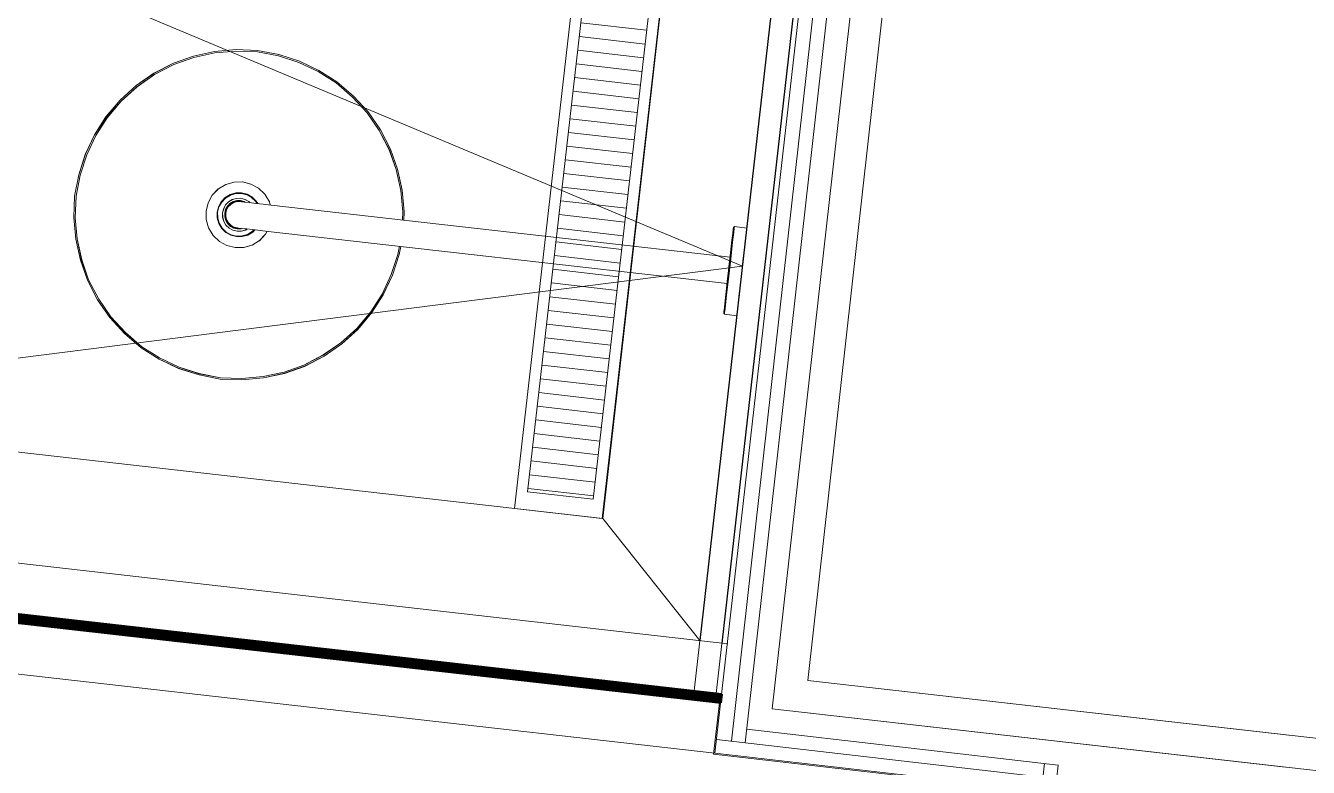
# Model space of a CAD drawing. Header units: millimetres. Extents: x 26282 to 30760, y 1404 to 4574.
# Drawn here: x 29373.5 to 29489.9, y 3759.1 to 3826.4 of the extents above; entities that cross this region are included whole.
import ezdxf

# ---------------------------------------------------------------- set-up
doc = ezdxf.new("R2010")
doc.units = ezdxf.units.MM
doc.header["$LTSCALE"] = 0.25
doc.linetypes.add('HIDDEN2', pattern=[4.7625, 3.175, -1.5875])
for name, color, linetype, lineweight in [('(YP-ZC) A-LW20', 135, 'Continuous', 20), ('AB-DUV', 4, 'Continuous', 50), ('AB-inceler', 8, 'Continuous', 20), ('DOOR-INT (3RDF)', 157, 'Continuous', 15), ('FLOOR_MARBLE (3RDF)', 67, 'Continuous', 13), ('FLOOR_METAL (3RDF)', 252, 'Continuous', 13), ('ID-ALCIPAN', 124, 'Continuous', 20), ('ID-HATCH', 252, 'Continuous', 18), ('METAL (3RDF)', 171, 'Continuous', 15), ('SANITARY (3RDF)', 153, 'Continuous', 20), ('SANITARY-ACCESSORIES(3RDF)', 2, 'Continuous', 9), ('WALLPAPER (3RDF)', 63, 'Continuous', 13)]:
    doc.layers.add(name, color=color, linetype=linetype, lineweight=lineweight)
doc.layers.add('WALL COVERING_MARBLE (3RDF)', color=246, linetype='Continuous')
doc.linetypes.add('BATTING', pattern='A,0.0001,-0.1,[134,ltypeshp.shx,S=0.1,R=0,X=-0.1,Y=0],-0.2,[134,ltypeshp.shx,S=0.1,R=180,X=0.1,Y=0],-0.1', length=0.4001)

# ---------------------------------------------------------------- blocks, each defined once
blk = doc.blocks.new('ZERGTEZTY')
at = {"layer": 'SANITARY-ACCESSORIES(3RDF)'}
for p, q in [((12647.41, 1641.18), (12642.41, 1641.18)), ((12642.66, 1640.93), (12642.81, 1640.93)), ((12647.02, 1640.93), (12642.81, 1640.93)), ((12642.97, 1640.85), (12643.35, 1640.26)), ((12646.85, 1640.85), (12646.47, 1640.26)), ((12647.16, 1640.93), (12647.02, 1640.93)), ((12682.41, 1641.18), (12687.41, 1641.18)), ((12682.41, 1641.18), (12687.41, 1641.18)), ((12682.66, 1640.93), (12682.81, 1640.93)), ((12682.66, 1640.93), (12682.81, 1640.93)), ((12682.81, 1640.93), (12687.02, 1640.93)), ((12682.81, 1640.93), (12687.02, 1640.93)), ((12682.97, 1640.85), (12683.35, 1640.26)), ((12686.85, 1640.85), (12686.47, 1640.26)), ((12687.16, 1640.93), (12687.02, 1640.93)), ((12687.16, 1640.93), (12687.02, 1640.93)), ((12643.52, 1640.18), (12644.41, 1640.18)), ((12646.16, 1640.18), (12643.66, 1640.18)), ((12643.91, 1640.18), (12643.91, 1638.83)), ((12646.31, 1640.18), (12644.41, 1640.18)), ((12645.91, 1640.18), (12645.91, 1638.83)), ((12683.52, 1640.18), (12685.41, 1640.18)), ((12683.66, 1640.18), (12686.16, 1640.18)), ((12683.91, 1640.18), (12683.91, 1638.83)), ((12686.31, 1640.18), (12685.41, 1640.18)), ((12685.91, 1640.18), (12685.91, 1638.83)), ((12650.56, 1634.18), (12650.56, 1632.18)), ((12650.56, 1634.18), (12679.26, 1634.18)), ((12679.26, 1634.18), (12679.26, 1632.18)), ((12679.26, 1634.18), (12679.26, 1632.18)), ((12650.56, 1632.18), (12679.26, 1632.18))]:
    blk.add_line(p, q, dxfattribs=at)
for centre, radius, start, end in [((12642.66, 1641.18), 0.25, 179.9982, 269.9982), ((12642.81, 1640.73), 0.2, 35.5359, 89.9982), ((12647.02, 1640.73), 0.2, 89.9982, 144.4605), ((12647.16, 1641.18), 0.25, 269.9982, 359.9982), ((12682.66, 1641.18), 0.25, 179.9982, 269.9982), ((12682.66, 1641.18), 0.25, 179.9982, 269.9982), ((12682.81, 1640.73), 0.2, 35.5359, 89.9982), ((12682.81, 1640.73), 0.2, 35.5359, 89.9982), ((12687.02, 1640.73), 0.2, 89.9982, 144.4605), ((12687.02, 1640.73), 0.2, 89.9982, 144.4605), ((12687.16, 1641.18), 0.25, 269.9982, 359.9982), ((12687.16, 1641.18), 0.25, 269.9982, 359.9982), ((12643.52, 1640.38), 0.2, 215.5359, 269.9982), ((12646.31, 1640.38), 0.2, 269.9982, 324.4605), ((12683.52, 1640.38), 0.2, 215.5359, 269.9982), ((12686.31, 1640.38), 0.2, 269.9982, 324.4605), ((12650.56, 1638.83), 6.65, 179.9982, 269.9982), ((12650.56, 1638.83), 4.65, 179.9982, 269.9982), ((12679.26, 1638.83), 4.65, 269.9982, 359.9982), ((12679.26, 1638.83), 6.65, 269.9982, 359.9982)]:
    blk.add_arc(centre, radius, start, end, dxfattribs=at)
blk = doc.blocks.new('A$C3AC107B1')
for p, q in [((0.05, 69.5), (3.55, 69.5)), ((3.35, 69.68), (0.25, 69.68)), ((1.35, 69), (1.35, 69.5)), ((2.25, 69), (2.25, 69.5))]:
    blk.add_line(p, q)
at = {"linetype": 'Continuous'}
for p, q in [((0.9, 68.8), (0.9, 66.3)), ((2.5, 69), (1.1, 69)), ((2.7, 68.8), (2.7, 68.6)), ((1.3, 66.1), (1.3, 68.6)), ((2.7, 68.6), (1.3, 68.6)), ((2.3, 66.1), (2.3, 68.58)), ((2.7, 68.58), (2.3, 68.58)), ((2.7, 68.58), (2.7, 66.3)), ((1.3, 66.1), (1.1, 66.1)), ((2.5, 66.1), (2.3, 66.1))]:
    blk.add_line(p, q, dxfattribs=at)
at = {"color": 141}
for p, q in [((1.5, 68.3), (1.4, 68.2)), ((1.4, 68.2), (1.4, 0.1)), ((1.5, 68.3), (2.1, 68.3)), ((1.5, 68.3), (1.5, 0)), ((1.6, 68.3), (1.6, 0)), ((1.7, 68.3), (1.7, 0)), ((1.8, 68.3), (1.8, 0)), ((1.9, 68.3), (1.9, 0)), ((2, 68.3), (2, 0)), ((2.1, 68.3), (2.2, 68.2)), ((2.1, 68.3), (2.1, 0)), ((2.2, 68.2), (2.2, 0.1)), ((1.5, 0), (1.4, 0.1)), ((2.1, 0), (2.2, 0.1))]:
    blk.add_line(p, q, dxfattribs=at)
at = {"color": 251, "linetype": 'HIDDEN2'}
blk.add_lwpolyline([(1.75, 68.3), (47.67, 17.75)], dxfattribs=at)
at = {"color": 141}
blk.add_lwpolyline([(1.5, 0), (2.1, 0)], dxfattribs=at)
for centre, start, end in [((0.25, 69.48), 90, 173.8235), ((3.35, 69.48), 6.1765, 90)]:
    blk.add_arc(centre, 0.2, start, end)
at = {"linetype": 'Continuous'}
for centre, start, end in [((1.1, 68.8), 90, 180), ((2.5, 68.8), 0, 90), ((1.1, 66.3), 180, 270), ((2.5, 66.3), 270, 0)]:
    blk.add_arc(centre, 0.2, start, end, dxfattribs=at)
at = {"color": 251, "linetype": 'HIDDEN2'}
blk.add_arc((-18.41, 120.46), 122.13, 279.4986, 302.755, dxfattribs=at)
at = {"layer": 'SANITARY-ACCESSORIES(3RDF)', "rotation": 270}
blk.add_blockref('ZERGTEZTY', (-1639.78, 12699.59), dxfattribs=at)
at = {"layer": 'SANITARY-ACCESSORIES(3RDF)', "xscale": -1, "rotation": 90}
blk.add_blockref('ZERGTEZTY', (1643.38, 12699.59), dxfattribs=at)
blk = doc.blocks.new('A$C30AD363D')
at = {"color": 141}
for p, q in [((145.04, 0.3), (0, 0.3)), ((145.04, 0.2), (0, 0.2)), ((145.04, 0.1), (0, 0.1)), ((145.04, 0), (0, 0)), ((145.04, 0.31, 0), (145.04, -0.49, 0)), ((145.04, -0.1), (0, -0.1)), ((145.04, -0.2), (0, -0.2)), ((145.04, -0.3), (0, -0.3)), ((145.04, -0.4), (0, -0.4)), ((145.04, -0.5), (0, -0.5))]:
    blk.add_line(p, q, dxfattribs=at)
blk = doc.blocks.new('A$C124A0BE1')
for p, q in [((42.08, 29.97), (43.93, 30.6)), ((42.12, 29.85), (43.97, 30.48)), ((43.93, 30.6), (45.86, 30.99)), ((43.97, 30.48), (45.86, 30.87)), ((45.86, 30.99), (47.81, 31.14)), ((45.86, 30.87), (47.81, 31.02)), ((49.76, 30.99), (47.81, 31.14)), ((49.76, 30.87), (47.81, 31.02)), ((51.68, 30.6), (49.76, 30.99)), ((51.64, 30.48), (49.76, 30.87)), ((53.49, 29.85), (51.64, 30.48)), ((53.53, 29.97), (51.68, 30.6)), ((38.69, 28.02), (40.34, 29.13)), ((40.34, 29.13), (42.08, 29.97)), ((40.41, 29.03), (42.12, 29.85)), ((55.21, 29.03), (53.49, 29.85)), ((55.27, 29.13), (53.53, 29.97)), ((56.92, 28.02), (55.27, 29.13)), ((56.92, 28.02), (55.27, 29.13)), ((37.22, 26.73), (38.69, 28.02)), ((38.77, 27.92), (40.41, 29.03)), ((56.84, 27.92), (55.21, 29.03)), ((58.39, 26.73), (56.92, 28.02)), ((58.39, 26.73), (56.92, 28.02)), ((37.31, 26.64), (38.77, 27.92)), ((58.31, 26.64), (56.84, 27.92)), ((35.93, 25.25), (37.22, 26.73)), ((36.03, 25.18), (37.31, 26.64)), ((59.58, 25.18), (58.31, 26.64)), ((59.68, 25.25), (58.39, 26.73)), ((34.82, 23.6), (35.93, 25.25)), ((34.92, 23.54), (36.03, 25.18)), ((60.69, 23.54), (59.58, 25.18)), ((60.79, 23.6), (59.68, 25.25)), ((33.98, 21.87), (34.82, 23.6)), ((34.09, 21.83), (34.92, 23.54)), ((61.52, 21.83), (60.69, 23.54)), ((61.52, 21.83), (60.69, 23.54)), ((61.63, 21.87), (60.79, 23.6)), ((33.34, 20.02), (33.98, 21.87)), ((33.47, 19.98), (34.09, 21.83)), ((62.14, 19.98), (61.52, 21.83)), ((62.27, 20.02), (61.63, 21.87)), ((3.03, 20.14), (1.91, 20.14)), ((1.91, 20), (1.91, 20.14)), ((1.91, 20.14), (3.03, 20.14)), ((1.91, 19.61), (1.91, 20)), ((3.11, 20.05), (3.03, 20.14)), ((3.03, 20), (3.03, 20.14)), ((3.03, 19.61), (3.03, 20)), ((3.11, 19.9), (3.11, 20.05)), ((3.11, 19.52), (3.11, 19.9)), ((32.96, 18.09), (33.34, 20.02)), ((33.08, 18.09), (33.47, 19.98)), ((62.53, 18.09), (62.14, 19.98)), ((62.66, 18.09), (62.27, 20.02)), ((62.66, 18.09), (62.27, 20.02)), ((62.66, 18.09), (62.27, 20.02)), ((1.91, 18.97), (1.91, 19.61)), ((1.91, 18.13), (1.91, 18.97)), ((3.03, 18.97), (3.03, 19.61)), ((3.03, 18.13), (3.03, 18.97)), ((3.11, 18.89), (3.11, 19.52)), ((3.11, 18.08), (3.11, 18.89)), ((45.68, 18.27), (46.32, 18.75)), ((46.32, 18.75), (47.04, 19.03)), ((47.04, 19.03), (47.81, 19.14)), ((48.57, 19.03), (47.81, 19.14)), ((49.29, 18.75), (48.57, 19.03)), ((49.93, 18.27), (49.29, 18.75)), ((1.91, 17.17), (1.91, 18.13)), ((3.03, 17.17), (3.03, 18.13)), ((3.11, 17.15), (3.11, 18.08)), ((3.11, 17.34), (3.11, 18.08)), ((32.9, 17.34), (32.96, 18.09)), ((33.02, 17.34), (33.08, 18.09)), ((45.09, 17.34), (45.2, 17.63)), ((45.2, 17.63), (45.68, 18.27)), ((46.23, 17.34), (46.39, 17.56)), ((46.3, 17.34), (46.43, 17.52)), ((46.39, 17.56), (46.81, 17.88)), ((46.43, 17.52), (46.84, 17.83)), ((46.81, 17.88), (47.29, 18.07)), ((46.84, 17.83), (47.3, 18.02)), ((47.06, 17.45), (47.42, 17.58)), ((47.29, 18.07), (47.81, 18.14)), ((47.3, 18.02), (47.81, 18.09)), ((47.42, 17.58), (47.81, 17.64)), ((48.32, 18.07), (47.81, 18.14)), ((48.31, 18.02), (47.81, 18.09)), ((48.2, 17.58), (47.81, 17.64)), ((48.56, 17.45), (48.2, 17.58)), ((48.77, 17.83), (48.31, 18.02)), ((48.8, 17.88), (48.32, 18.07)), ((49.18, 17.52), (48.77, 17.83)), ((49.22, 17.56), (48.8, 17.88)), ((49.49, 17.11), (49.18, 17.52)), ((49.54, 17.13), (49.22, 17.56)), ((50.41, 17.63), (49.93, 18.27)), ((50.7, 16.91), (50.41, 17.63)), ((62.68, 16.14), (62.53, 18.09)), ((62.81, 16.14), (62.66, 18.09)), ((62.81, 16.14), (62.66, 18.09)), ((1.91, 16.14), (1.91, 17.17)), ((3.03, 16.14), (3.03, 17.17)), ((3.11, 17.3), (3.11, 17.34)), ((45.01, 17.34), (3.11, 17.34)), ((3.11, 17.34), (45.01, 17.34)), ((3.11, 17.18), (3.11, 17.3)), ((3.11, 16.99), (3.11, 17.18)), ((3.11, 16.14), (3.11, 17.15)), ((3.11, 16.74), (3.11, 16.99)), ((3.11, 16.45), (3.11, 16.74)), ((3.11, 16.14), (3.11, 16.45)), ((45.73, 17.34), (45.01, 17.34)), ((45.01, 17.34), (45.73, 17.34)), ((46.41, 17.34), (45.73, 17.34)), ((45.73, 17.34), (46.41, 17.34)), ((46.99, 17.34), (46.41, 17.34)), ((46.41, 17.34), (46.99, 17.34)), ((46.92, 17.34), (47.06, 17.45)), ((47.44, 17.34), (46.99, 17.34)), ((46.99, 17.34), (47.44, 17.34)), ((47.34, 17.34), (47.47, 17.39)), ((47.43, 17.34), (47.48, 17.36)), ((47.44, 17.34), (47.71, 17.34)), ((47.71, 17.34), (47.44, 17.34)), ((47.47, 17.39), (47.81, 17.44)), ((47.48, 17.36), (47.81, 17.41)), ((47.71, 17.34), (47.81, 17.34)), ((47.81, 17.34), (47.71, 17.34)), ((48.14, 17.39), (47.81, 17.44)), ((48.13, 17.36), (47.81, 17.41)), ((47.81, 17.34), (48.12, 17.3)), ((48.41, 17.18), (48.12, 17.3)), ((48.44, 17.24), (48.13, 17.36)), ((48.45, 17.27), (48.14, 17.39)), ((48.66, 16.99), (48.41, 17.18)), ((48.7, 17.04), (48.44, 17.24)), ((48.73, 17.06), (48.45, 17.27)), ((48.87, 17.21), (48.56, 17.45)), ((48.85, 16.74), (48.66, 16.99)), ((48.9, 16.77), (48.7, 17.04)), ((48.93, 16.79), (48.73, 17.06)), ((48.97, 16.45), (48.85, 16.74)), ((49.11, 16.89), (48.87, 17.21)), ((49.03, 16.47), (48.9, 16.77)), ((49.06, 16.47), (48.93, 16.79)), ((48.97, 16.45), (49.01, 16.14)), ((49.07, 16.14), (49.03, 16.47)), ((49.11, 16.14), (49.06, 16.47)), ((49.25, 16.53), (49.11, 16.89)), ((49.31, 16.14), (49.25, 16.53)), ((49.69, 16.65), (49.49, 17.11)), ((49.73, 16.65), (49.54, 17.13)), ((49.76, 16.14), (49.69, 16.65)), ((49.81, 16.14), (49.73, 16.65)), ((50.81, 16.14), (50.7, 16.91)), ((1.91, 15.12), (1.91, 16.14)), ((3.03, 15.12), (3.03, 16.14)), ((3.11, 15.83), (3.11, 16.14)), ((3.11, 15.13), (3.11, 16.14)), ((3.11, 15.54), (3.11, 15.83)), ((3.11, 15.29), (3.11, 15.54)), ((3.11, 15.1), (3.11, 15.29)), ((3.11, 14.21), (3.11, 15.13)), ((48.41, 15.1), (48.66, 15.29)), ((48.44, 15.04), (48.7, 15.25)), ((48.45, 15.01), (48.73, 15.22)), ((48.66, 15.29), (48.85, 15.54)), ((48.7, 15.25), (48.9, 15.51)), ((48.73, 15.22), (48.93, 15.5)), ((48.85, 15.54), (48.97, 15.83)), ((48.87, 15.08), (49.11, 15.39)), ((48.9, 15.51), (49.03, 15.81)), ((48.93, 15.5), (49.06, 15.81)), ((48.97, 15.83), (49.01, 16.14)), ((49.03, 15.81), (49.07, 16.14)), ((49.06, 15.81), (49.11, 16.14)), ((49.11, 15.39), (49.25, 15.75)), ((49.18, 14.77), (49.49, 15.17)), ((49.22, 14.73), (49.54, 15.15)), ((49.25, 15.75), (49.31, 16.14)), ((49.49, 15.17), (49.69, 15.64)), ((49.54, 15.15), (49.73, 15.63)), ((49.69, 15.64), (49.76, 16.14)), ((49.73, 15.63), (49.81, 16.14)), ((50.41, 14.65), (50.7, 15.37)), ((50.7, 15.37), (50.81, 16.14)), ((62.53, 14.19), (62.68, 16.14)), ((62.66, 14.19), (62.81, 16.14)), ((62.66, 14.19), (62.81, 16.14)), ((62.66, 14.19), (62.81, 16.14)), ((62.66, 14.19), (62.81, 16.14)), ((1.91, 14.16), (1.91, 15.12)), ((1.91, 13.31), (1.91, 14.16)), ((3.03, 14.16), (3.03, 15.12)), ((3.03, 13.31), (3.03, 14.16)), ((3.11, 14.98), (3.11, 15.1)), ((3.11, 14.94), (3.11, 14.98)), ((45.01, 14.94), (3.11, 14.94)), ((3.11, 14.94), (45.01, 14.94)), ((3.11, 14.21), (3.11, 14.94)), ((3.11, 13.39), (3.11, 14.21)), ((32.96, 14.19), (32.9, 14.94)), ((33.34, 12.27), (32.96, 14.19)), ((33.08, 14.19), (33.02, 14.94)), ((33.47, 12.3), (33.08, 14.19)), ((45.73, 14.94), (45.01, 14.94)), ((45.01, 14.94), (45.73, 14.94)), ((45.2, 14.65), (45.09, 14.94)), ((45.68, 14.02), (45.2, 14.65)), ((46.32, 13.54), (45.68, 14.02)), ((46.41, 14.94), (45.73, 14.94)), ((45.73, 14.94), (46.41, 14.94)), ((46.39, 14.73), (46.23, 14.94)), ((46.43, 14.77), (46.3, 14.94)), ((46.81, 14.41), (46.39, 14.73)), ((46.41, 14.94), (46.99, 14.94)), ((46.99, 14.94), (46.41, 14.94)), ((46.84, 14.45), (46.43, 14.77)), ((47.29, 14.21), (46.81, 14.41)), ((47.3, 14.26), (46.84, 14.45)), ((47.06, 14.84), (46.92, 14.94)), ((46.99, 14.94), (47.44, 14.94)), ((47.44, 14.94), (46.99, 14.94)), ((47.42, 14.7), (47.06, 14.84)), ((47.81, 14.14), (47.29, 14.21)), ((47.81, 14.19), (47.3, 14.26)), ((47.47, 14.89), (47.34, 14.94)), ((47.81, 14.64), (47.42, 14.7)), ((47.48, 14.92), (47.43, 14.94)), ((47.44, 14.94), (47.71, 14.94)), ((47.71, 14.94), (47.44, 14.94)), ((47.81, 14.84), (47.47, 14.89)), ((47.81, 14.87), (47.48, 14.92)), ((47.71, 14.94), (47.81, 14.94)), ((47.81, 14.94), (47.71, 14.94)), ((47.81, 14.94), (48.12, 14.98)), ((47.81, 14.87), (48.13, 14.92)), ((47.81, 14.84), (48.14, 14.89)), ((47.81, 14.64), (48.2, 14.7)), ((47.81, 14.19), (48.31, 14.26)), ((47.81, 14.14), (48.32, 14.21)), ((48.12, 14.98), (48.41, 15.1)), ((48.13, 14.92), (48.44, 15.04)), ((48.14, 14.89), (48.45, 15.01)), ((48.2, 14.7), (48.56, 14.84)), ((48.31, 14.26), (48.77, 14.45)), ((48.32, 14.21), (48.8, 14.41)), ((48.56, 14.84), (48.87, 15.08)), ((48.77, 14.45), (49.18, 14.77)), ((48.8, 14.41), (49.22, 14.73)), ((49.29, 13.54), (49.93, 14.02)), ((49.93, 14.02), (50.41, 14.65)), ((62.14, 12.3), (62.53, 14.19)), ((62.14, 12.3), (62.53, 14.19)), ((62.27, 12.27), (62.66, 14.19)), ((1.91, 12.67), (1.91, 13.31)), ((3.03, 12.67), (3.03, 13.31)), ((3.11, 12.77), (3.11, 13.39)), ((47.04, 13.25), (46.32, 13.54)), ((47.81, 13.14), (47.04, 13.25)), ((47.81, 13.14), (48.57, 13.25)), ((48.57, 13.25), (49.29, 13.54)), ((1.91, 12.29), (1.91, 12.67)), ((1.91, 12.14), (1.91, 12.29)), ((3.03, 12.14), (1.91, 12.14)), ((1.91, 12.14), (3.03, 12.14)), ((3.03, 12.29), (3.03, 12.67)), ((3.03, 12.14), (3.03, 12.29)), ((3.03, 12.14), (3.11, 12.24)), ((3.11, 12.38), (3.11, 12.77)), ((3.11, 12.24), (3.11, 12.38)), ((33.98, 10.42), (33.34, 12.27)), ((34.09, 10.45), (33.47, 12.3)), ((61.52, 10.45), (62.14, 12.3)), ((61.52, 10.45), (62.14, 12.3)), ((61.63, 10.42), (62.27, 12.27)), ((61.63, 10.42), (62.27, 12.27)), ((34.82, 8.68), (33.98, 10.42)), ((34.92, 8.74), (34.09, 10.45)), ((60.69, 8.74), (61.52, 10.45)), ((60.79, 8.68), (61.63, 10.42)), ((60.79, 8.68), (61.63, 10.42)), ((35.93, 7.03), (34.82, 8.68)), ((36.03, 7.1), (34.92, 8.74)), ((59.58, 7.1), (60.69, 8.74)), ((59.68, 7.03), (60.79, 8.68)), ((37.22, 5.55), (35.93, 7.03)), ((37.31, 5.64), (36.03, 7.1)), ((58.31, 5.64), (59.58, 7.1)), ((58.39, 5.55), (59.68, 7.03)), ((38.69, 4.27), (37.22, 5.55)), ((38.77, 4.37), (37.31, 5.64)), ((56.84, 4.37), (58.31, 5.64)), ((56.92, 4.27), (58.39, 5.55)), ((56.92, 4.27), (58.39, 5.55)), ((40.34, 3.15), (38.69, 4.27)), ((40.41, 3.25), (38.77, 4.37)), ((55.21, 3.25), (56.84, 4.37)), ((55.27, 3.15), (56.92, 4.27)), ((55.27, 3.15), (56.92, 4.27)), ((42.08, 2.32), (40.34, 3.15)), ((42.12, 2.43), (40.41, 3.25)), ((43.97, 1.8), (42.12, 2.43)), ((51.64, 1.8), (53.49, 2.43)), ((53.49, 2.43), (55.21, 3.25)), ((53.53, 2.32), (55.27, 3.15)), ((43.93, 1.68), (42.08, 2.32)), ((45.86, 1.29), (43.93, 1.68)), ((45.86, 1.42), (43.97, 1.8)), ((47.81, 1.27), (45.86, 1.42)), ((47.81, 1.14), (45.86, 1.29)), ((47.81, 1.27), (49.76, 1.42)), ((47.81, 1.14), (49.76, 1.29)), ((49.76, 1.42), (51.64, 1.8)), ((49.76, 1.29), (51.68, 1.68)), ((51.68, 1.68), (53.53, 2.32))]:
    blk.add_line(p, q)
blk = doc.blocks.new('A$C187D15ED')
at = {"layer": 'FLOOR_METAL (3RDF)'}
h = blk.add_hatch(dxfattribs=at)
h.set_pattern_fill('LINE', color=256, scale=10, angle=173.5168)
h.set_pattern_definition([(173.5167947, (69619.5923, 7892.8437), (-0.141139962, -1.242006244), [])])
h.paths.add_polyline_path([(9848.65, 3579.09), (9854.58, 3631.25), (9860.54, 3630.58), (9854.61, 3578.42), (9848.65, 3579.09)])
at = {"layer": '(YP-ZC) A-LW20'}
for p, q in [((9722.68, 3581.69), (9866.82, 3565.31)), ((9722.68, 3581.69), (9866.82, 3565.31)), ((9721.56, 3571.76), (9865.63, 3555.39)), ((9721.56, 3571.76), (9865.63, 3555.39)), ((9721.56, 3571.76), (9865.63, 3555.39))]:
    blk.add_line(p, q, dxfattribs=at)
at = {"layer": 'AB-inceler'}
for points in [[(9868.13, 3599.56), (9733.64, 3655.93)], [(9868.13, 3599.56), (9725.17, 3581.41)]]:
    blk.add_lwpolyline(points, dxfattribs=at)
at = {"layer": 'FLOOR_MARBLE (3RDF)'}
blk.add_lwpolyline([(9736.23, 3590.22), (9855.47, 3576.67), (9861.68, 3631.31), (9742.44, 3644.86)], close=True, dxfattribs=at)
blk.add_lwpolyline([(9855.47, 3576.67), (9864.27, 3565.6)], dxfattribs=at)
at = {"layer": 'FLOOR_METAL (3RDF)'}
blk.add_lwpolyline([(9847.47, 3577.58), (9853.68, 3632.22), (9861.63, 3631.32), (9855.42, 3576.67), (9847.47, 3577.58), (9847.47, 3577.58, -0.000036)], format="xyb", close=True, dxfattribs=at)
blk.add_lwpolyline([(9848.65, 3579.09), (9854.58, 3631.25), (9860.54, 3630.58), (9854.61, 3578.42), (9848.65, 3579.09)], close=True, dxfattribs=at)
at = {"layer": 'ID-ALCIPAN', "ltscale": 0.25}
for p, q in [((9876.9, 3643.42), (9867.15, 3556.47)), ((9876.9, 3643.42), (9867.15, 3556.47)), ((9878.14, 3643.28), (9868.39, 3556.33)), ((9878.14, 3643.28), (9868.39, 3556.33)), ((9875.51, 3642.32), (9865.63, 3555.39)), ((9875.51, 3642.32), (9865.63, 3555.39)), ((9868.53, 3557.57, 0), (9896.77, 3554.31, 0)), ((9868.53, 3557.57, 0), (9896.77, 3554.31, 0)), ((9865.77, 3556.63, 0), (9895.39, 3553.21, 0)), ((9865.77, 3556.63, 0), (9895.39, 3553.21, 0)), ((9865.3, 3288.46), (9895.53, 3554.45)), ((9865.63, 3555.39, 0), (9894, 3552.11, 0)), ((9865.63, 3555.39, 0), (9894, 3552.11, 0)), ((9866.54, 3288.31), (9896.77, 3554.31))]:
    blk.add_line(p, q, dxfattribs=at)
at = {"layer": 'ID-HATCH', "linetype": 'BATTING', "lineweight": 0, "ltscale": 4.5}
for p, q in [((9880.25, 3643.04), (9870.84, 3559.42)), ((9880.25, 3643.04), (9870.84, 3559.42)), ((9917.39, 3554.13, 0), (9870.84, 3559.42, 0)), ((9932.96, 3552.36, 0), (9870.84, 3559.42, 0))]:
    blk.add_line(p, q, dxfattribs=at)
at = {"layer": 'METAL (3RDF)'}
for p, q in [((9883.11, 3642.72), (9874.06, 3561.97)), ((9883.11, 3642.72), (9874.06, 3561.97)), ((9874.06, 3561.97), (9917.71, 3557.01, 0)), ((9874.06, 3561.97), (9931.55, 3555.44, 0)), ((9874.06, 3561.97), (9931.55, 3555.44, 0))]:
    blk.add_line(p, q, dxfattribs=at)
at = {"layer": 'WALL COVERING_MARBLE (3RDF)', "lineweight": 0}
for p, q in [((9874.95, 3641.88), (9865.74, 3560.8)), ((9872.74, 3640.12), (9863.75, 3561.03))]:
    blk.add_line(p, q, dxfattribs=at)
at = {"layer": 'WALL COVERING_MARBLE (3RDF)'}
for p, q in [((9874.95, 3641.88), (9866.26, 3565.38)), ((9872.74, 3640.12), (9864.27, 3565.6))]:
    blk.add_line(p, q, dxfattribs=at)
at = {"layer": 'WALLPAPER (3RDF)'}
for p, q in [((9866.05, 3559.96), (9865.52, 3555.3)), ((9866.05, 3559.96), (9865.52, 3555.3)), ((9865.52, 3555.3), (9893.89, 3552.02, 0)), ((9865.52, 3555.3), (9893.89, 3552.02, 0))]:
    blk.add_line(p, q, dxfattribs=at)
for rotation in [353.5167870217373, 353.5167870217326]:
    blk.add_blockref('A$C30AD363D', (9722.13, 3576.82, 0), dxfattribs=dict(rotation=rotation))
at = {"layer": 'DOOR-INT (3RDF)', "rotation": 263.7414453298048}
blk.add_blockref('A$C3AC107B1', (9734.83, 3663.62), dxfattribs=at)
at = {"layer": 'SANITARY (3RDF)', "linetype": 'Continuous', "lineweight": 5, "rotation": 173.5190989239252}
blk.add_blockref('A$C124A0BE1', (9871.79, 3614.87), dxfattribs=at)

msp = doc.modelspace()

# ---------------------------------------------------------------- block references
at = {"layer": 'AB-DUV', "ltscale": 100}
msp.add_blockref('A$C187D15ED', (19570.424, 205.028, 5.126), dxfattribs=at)

# ---------------------------------------------------------------- next in the draw order: linework, layer by layer
at = {"layer": 'AB-DUV', "color": 141}
for p, q in [((29436.607, 3764.977, 5.126), (29292.499, 3781.353, 5.126)), ((29436.607, 3764.977, 5.126), (29292.499, 3781.353, 5.126)), ((29436.619, 3765.076, 5.126), (29292.51, 3781.452, 5.126)), ((29436.619, 3765.076, 5.126), (29292.51, 3781.452, 5.126)), ((29436.631, 3765.175, 5.126), (29292.521, 3781.552, 5.126)), ((29436.631, 3765.175, 5.126), (29292.521, 3781.552, 5.126)), ((29436.643, 3765.275, 5.126), (29292.533, 3781.651, 5.126)), ((29436.643, 3765.275, 5.126), (29292.533, 3781.651, 5.126)), ((29436.654, 3765.374, 5.126), (29292.544, 3781.75, 5.126)), ((29436.654, 3765.374, 5.126), (29292.544, 3781.75, 5.126)), ((29436.666, 3765.473, 5.126), (29292.555, 3781.85, 5.126)), ((29436.666, 3765.473, 5.126), (29292.555, 3781.85, 5.126)), ((29436.678, 3765.572, 5.126), (29292.566, 3781.949, 5.126)), ((29436.678, 3765.572, 5.126), (29292.566, 3781.949, 5.126)), ((29436.69, 3765.672, 5.126), (29292.578, 3782.048, 5.126)), ((29436.69, 3765.672, 5.126), (29292.578, 3782.048, 5.126)), ((29436.702, 3765.771, 5.126), (29292.589, 3782.148, 5.126)), ((29436.702, 3765.771, 5.126), (29292.589, 3782.148, 5.126)), ((29436.698, 3765.778, 5.126), (29436.608, 3764.983, 5.126)), ((29436.698, 3765.778, 5.126), (29436.608, 3764.983, 5.126))]:
    msp.add_line(p, q, dxfattribs=at)
at = {"layer": 'SANITARY (3RDF)'}
for p, q in [((29388.764, 3823.641, 5.126), (29386.943, 3823.005, 5.126)), ((29388.788, 3823.525, 5.126), (29386.994, 3822.899, 5.126)), ((29390.674, 3824.066, 5.126), (29388.764, 3823.641, 5.126)), ((29390.697, 3823.937, 5.126), (29388.788, 3823.525, 5.126)), ((29392.63, 3824.234, 5.126), (29390.674, 3824.066, 5.126)), ((29392.616, 3824.109, 5.126), (29390.697, 3823.937, 5.126)), ((29394.571, 3824.038, 5.126), (29392.616, 3824.109, 5.126)), ((29394.585, 3824.162, 5.126), (29392.63, 3824.234, 5.126)), ((29394.571, 3824.038, 5.126), (29396.491, 3823.669, 5.126)), ((29394.585, 3824.162, 5.126), (29396.506, 3823.793, 5.126)), ((29396.491, 3823.669, 5.126), (29398.323, 3823.071, 5.126)), ((29396.506, 3823.793, 5.126), (29398.374, 3823.191, 5.126)), ((29398.374, 3823.191, 5.126), (29400.141, 3822.349, 5.126)), ((29385.178, 3822.086, 5.126), (29383.567, 3820.973, 5.126)), ((29385.178, 3822.086, 5.126), (29383.567, 3820.973, 5.126)), ((29385.241, 3821.978, 5.126), (29383.644, 3820.876, 5.126)), ((29386.943, 3823.005, 5.126), (29385.178, 3822.086, 5.126)), ((29386.943, 3823.005, 5.126), (29385.178, 3822.086, 5.126)), ((29386.994, 3822.899, 5.126), (29385.241, 3821.978, 5.126)), ((29398.323, 3823.071, 5.126), (29400.091, 3822.241, 5.126)), ((29400.091, 3822.241, 5.126), (29401.699, 3821.228, 5.126)), ((29400.141, 3822.349, 5.126), (29401.773, 3821.321, 5.126)), ((29383.567, 3820.973, 5.126), (29382.121, 3819.653, 5.126)), ((29383.644, 3820.876, 5.126), (29382.212, 3819.567, 5.126)), ((29401.699, 3821.228, 5.126), (29403.201, 3819.938, 5.126)), ((29401.773, 3821.321, 5.126), (29403.286, 3820.029, 5.126)), ((29382.121, 3819.653, 5.126), (29380.83, 3818.139, 5.126)), ((29403.201, 3819.938, 5.126), (29404.51, 3818.506, 5.126)), ((29403.286, 3820.029, 5.126), (29404.607, 3818.583, 5.126)), ((29382.212, 3819.567, 5.126), (29380.922, 3818.066, 5.126)), ((29404.51, 3818.506, 5.126), (29405.612, 3816.909, 5.126)), ((29404.607, 3818.583, 5.126), (29405.719, 3816.972, 5.126)), ((29380.83, 3818.139, 5.126), (29379.801, 3816.507, 5.126)), ((29380.83, 3818.139, 5.126), (29379.801, 3816.507, 5.126)), ((29380.922, 3818.066, 5.126), (29379.909, 3816.457, 5.126)), ((29379.801, 3816.507, 5.126), (29378.959, 3814.741, 5.126)), ((29379.801, 3816.507, 5.126), (29378.959, 3814.741, 5.126)), ((29379.909, 3816.457, 5.126), (29379.079, 3814.69, 5.126)), ((29379.909, 3816.457, 5.126), (29379.079, 3814.69, 5.126)), ((29405.612, 3816.909, 5.126), (29406.532, 3815.156, 5.126)), ((29405.719, 3816.972, 5.126), (29406.639, 3815.207, 5.126)), ((29406.532, 3815.156, 5.126), (29407.159, 3813.362, 5.126)), ((29406.639, 3815.207, 5.126), (29407.275, 3813.386, 5.126)), ((29378.959, 3814.741, 5.126), (29378.357, 3812.872, 5.126)), ((29379.079, 3814.69, 5.126), (29378.481, 3812.858, 5.126)), ((29379.079, 3814.69, 5.126), (29378.481, 3812.858, 5.126)), ((29378.357, 3812.872, 5.126), (29377.988, 3810.951, 5.126)), ((29378.357, 3812.872, 5.126), (29377.988, 3810.951, 5.126)), ((29378.357, 3812.872, 5.126), (29377.988, 3810.951, 5.126)), ((29378.357, 3812.872, 5.126), (29377.988, 3810.951, 5.126)), ((29378.481, 3812.858, 5.126), (29378.112, 3810.937, 5.126)), ((29407.159, 3813.362, 5.126), (29407.571, 3811.453, 5.126)), ((29407.275, 3813.386, 5.126), (29407.699, 3811.476, 5.126)), ((29391.021, 3811.608, 5.126), (29390.472, 3811.031, 5.126)), ((29391.707, 3812.014, 5.126), (29391.021, 3811.608, 5.126)), ((29392.455, 3812.219, 5.126), (29391.707, 3812.014, 5.126)), ((29393.23, 3812.239, 5.126), (29392.455, 3812.219, 5.126)), ((29393.23, 3812.239, 5.126), (29393.981, 3812.045, 5.126)), ((29393.981, 3812.045, 5.126), (29394.664, 3811.678, 5.126)), ((29394.664, 3811.678, 5.126), (29395.242, 3811.129, 5.126)), ((29377.988, 3810.951, 5.126), (29377.917, 3808.997, 5.126)), ((29377.988, 3810.951, 5.126), (29377.917, 3808.997, 5.126)), ((29378.112, 3810.937, 5.126), (29378.041, 3808.983, 5.126)), ((29390.105, 3810.348, 5.126), (29389.911, 3809.597, 5.126)), ((29390.472, 3811.031, 5.126), (29390.105, 3810.348, 5.126)), ((29391.279, 3810.44, 5.126), (29391.034, 3809.985, 5.126)), ((29391.324, 3810.411, 5.126), (29391.081, 3809.971, 5.126)), ((29391.645, 3810.825, 5.126), (29391.279, 3810.44, 5.126)), ((29391.68, 3810.781, 5.126), (29391.324, 3810.411, 5.126)), ((29392.102, 3811.095, 5.126), (29391.645, 3810.825, 5.126)), ((29392.121, 3811.045, 5.126), (29391.68, 3810.781, 5.126)), ((29391.954, 3810.437, 5.126), (29391.68, 3810.151, 5.126)), ((29392.294, 3810.64, 5.126), (29391.954, 3810.437, 5.126)), ((29392.379, 3810.452, 5.126), (29392.081, 3810.277, 5.126)), ((29392.601, 3811.232, 5.126), (29392.102, 3811.095, 5.126)), ((29392.39, 3810.42, 5.126), (29392.104, 3810.248, 5.126)), ((29392.603, 3811.183, 5.126), (29392.121, 3811.045, 5.126)), ((29392.413, 3810.359, 5.126), (29392.143, 3810.199, 5.126)), ((29392.667, 3810.733, 5.126), (29392.294, 3810.64, 5.126)), ((29392.703, 3810.541, 5.126), (29392.379, 3810.452, 5.126)), ((29392.704, 3810.509, 5.126), (29392.39, 3810.42, 5.126)), ((29392.715, 3810.446, 5.126), (29392.413, 3810.359, 5.126)), ((29393.118, 3811.246, 5.126), (29392.601, 3811.232, 5.126)), ((29393.112, 3811.198, 5.126), (29392.603, 3811.183, 5.126)), ((29393.061, 3810.749, 5.126), (29392.667, 3810.733, 5.126)), ((29393.039, 3810.55, 5.126), (29392.703, 3810.541, 5.126)), ((29393.035, 3810.519, 5.126), (29392.704, 3810.509, 5.126)), ((29393.027, 3810.451, 5.126), (29392.715, 3810.446, 5.126)), ((29393.127, 3810.439, 5.126), (29393.027, 3810.451, 5.126)), ((29393.027, 3810.451, 5.126), (29393.127, 3810.439, 5.126)), ((29393.035, 3810.519, 5.126), (29393.355, 3810.436, 5.126)), ((29393.039, 3810.55, 5.126), (29393.364, 3810.466, 5.126)), ((29393.061, 3810.749, 5.126), (29393.442, 3810.645, 5.126)), ((29393.112, 3811.198, 5.126), (29393.605, 3811.069, 5.126)), ((29393.118, 3811.246, 5.126), (29393.618, 3811.116, 5.126)), ((29393.395, 3810.409, 5.126), (29393.127, 3810.439, 5.126)), ((29393.127, 3810.439, 5.126), (29393.395, 3810.409, 5.126)), ((29393.355, 3810.436, 5.126), (29393.406, 3810.408, 5.126)), ((29393.364, 3810.466, 5.126), (29393.49, 3810.398, 5.126)), ((29393.842, 3810.358, 5.126), (29393.395, 3810.409, 5.126)), ((29393.395, 3810.409, 5.126), (29393.842, 3810.358, 5.126)), ((29393.442, 3810.645, 5.126), (29393.784, 3810.47, 5.126)), ((29393.605, 3811.069, 5.126), (29394.044, 3810.826, 5.126)), ((29393.618, 3811.116, 5.126), (29394.073, 3810.871, 5.126)), ((29393.784, 3810.47, 5.126), (29393.909, 3810.35, 5.126)), ((29394.418, 3810.293, 5.126), (29393.842, 3810.358, 5.126)), ((29393.842, 3810.358, 5.126), (29394.418, 3810.293, 5.126)), ((29394.044, 3810.826, 5.126), (29394.414, 3810.47, 5.126)), ((29394.073, 3810.871, 5.126), (29394.459, 3810.505, 5.126)), ((29394.414, 3810.47, 5.126), (29394.528, 3810.28, 5.126)), ((29394.459, 3810.505, 5.126), (29394.596, 3810.272, 5.126)), ((29395.242, 3811.129, 5.126), (29395.647, 3810.443, 5.126)), ((29395.647, 3810.443, 5.126), (29395.729, 3810.144, 5.126)), ((29407.571, 3811.453, 5.126), (29407.743, 3809.534, 5.126)), ((29407.699, 3811.476, 5.126), (29407.867, 3809.52, 5.126)), ((29389.911, 3809.597, 5.126), (29389.932, 3808.822, 5.126)), ((29391.034, 3809.985, 5.126), (29390.905, 3809.484, 5.126)), ((29390.905, 3809.484, 5.126), (29390.918, 3808.967, 5.126)), ((29391.081, 3809.971, 5.126), (29390.952, 3809.479, 5.126)), ((29390.952, 3809.479, 5.126), (29390.967, 3808.97, 5.126)), ((29391.505, 3809.808, 5.126), (29391.401, 3809.428, 5.126)), ((29391.401, 3809.428, 5.126), (29391.417, 3809.033, 5.126)), ((29391.68, 3810.151, 5.126), (29391.505, 3809.808, 5.126)), ((29391.684, 3809.73, 5.126), (29391.6, 3809.405, 5.126)), ((29391.6, 3809.405, 5.126), (29391.609, 3809.069, 5.126)), ((29391.715, 3809.722, 5.126), (29391.631, 3809.402, 5.126)), ((29391.631, 3809.402, 5.126), (29391.641, 3809.071, 5.126)), ((29391.843, 3810.026, 5.126), (29391.684, 3809.73, 5.126)), ((29391.774, 3809.697, 5.126), (29391.699, 3809.394, 5.126)), ((29391.704, 3809.081, 5.126), (29391.699, 3809.394, 5.126)), ((29391.873, 3810.007, 5.126), (29391.715, 3809.722, 5.126)), ((29391.926, 3809.972, 5.126), (29391.774, 3809.697, 5.126)), ((29392.081, 3810.277, 5.126), (29391.843, 3810.026, 5.126)), ((29392.104, 3810.248, 5.126), (29391.873, 3810.007, 5.126)), ((29392.143, 3810.199, 5.126), (29391.926, 3809.972, 5.126)), ((29394.418, 3810.293, 5.126), (29395.094, 3810.216, 5.126)), ((29395.094, 3810.216, 5.126), (29394.418, 3810.293, 5.126)), ((29395.094, 3810.216, 5.126), (29395.809, 3810.135, 5.126)), ((29395.809, 3810.135, 5.126), (29395.094, 3810.216, 5.126)), ((29395.809, 3810.135, 5.126), (29437.442, 3805.405, 5.126)), ((29437.442, 3805.405, 5.126), (29395.809, 3810.135, 5.126)), ((29407.743, 3809.534, 5.126), (29407.715, 3808.782, 5.126)), ((29407.867, 3809.52, 5.126), (29407.84, 3808.768, 5.126)), ((29377.917, 3808.997, 5.126), (29378.084, 3807.04, 5.126)), ((29377.917, 3808.997, 5.126), (29378.084, 3807.04, 5.126)), ((29377.917, 3808.997, 5.126), (29378.084, 3807.04, 5.126)), ((29378.041, 3808.983, 5.126), (29378.213, 3807.064, 5.126)), ((29389.932, 3808.822, 5.126), (29390.137, 3808.074, 5.126)), ((29390.137, 3808.074, 5.126), (29390.542, 3807.388, 5.126)), ((29390.918, 3808.967, 5.126), (29391.055, 3808.469, 5.126)), ((29390.967, 3808.97, 5.126), (29391.105, 3808.487, 5.126)), ((29391.055, 3808.469, 5.126), (29391.325, 3808.011, 5.126)), ((29391.105, 3808.487, 5.126), (29391.369, 3808.046, 5.126)), ((29391.325, 3808.011, 5.126), (29391.71, 3807.645, 5.126)), ((29391.369, 3808.046, 5.126), (29391.739, 3807.69, 5.126)), ((29391.417, 3809.033, 5.126), (29391.511, 3808.66, 5.126)), ((29391.511, 3808.66, 5.126), (29391.713, 3808.32, 5.126)), ((29391.609, 3809.069, 5.126), (29391.698, 3808.745, 5.126)), ((29391.641, 3809.071, 5.126), (29391.731, 3808.757, 5.126)), ((29391.698, 3808.745, 5.126), (29391.873, 3808.448, 5.126)), ((29391.704, 3809.081, 5.126), (29391.791, 3808.78, 5.126)), ((29391.713, 3808.32, 5.126), (29391.999, 3808.046, 5.126)), ((29391.731, 3808.757, 5.126), (29391.902, 3808.471, 5.126)), ((29391.791, 3808.78, 5.126), (29391.951, 3808.51, 5.126)), ((29391.873, 3808.448, 5.126), (29392.124, 3808.21, 5.126)), ((29391.902, 3808.471, 5.126), (29392.143, 3808.239, 5.126)), ((29391.951, 3808.51, 5.126), (29392.178, 3808.293, 5.126)), ((29391.999, 3808.046, 5.126), (29392.342, 3807.872, 5.126)), ((29392.124, 3808.21, 5.126), (29392.42, 3808.051, 5.126)), ((29392.143, 3808.239, 5.126), (29392.428, 3808.081, 5.126)), ((29392.178, 3808.293, 5.126), (29392.453, 3808.141, 5.126)), ((29392.42, 3808.051, 5.126), (29392.745, 3807.967, 5.126)), ((29392.428, 3808.081, 5.126), (29392.749, 3807.998, 5.126)), ((29392.756, 3808.066, 5.126), (29392.453, 3808.141, 5.126)), ((29393.079, 3808.007, 5.126), (29392.749, 3807.998, 5.126)), ((29392.856, 3808.055, 5.126), (29392.756, 3808.066, 5.126)), ((29392.756, 3808.066, 5.126), (29392.856, 3808.055, 5.126)), ((29393.124, 3808.024, 5.126), (29392.856, 3808.055, 5.126)), ((29392.856, 3808.055, 5.126), (29393.124, 3808.024, 5.126)), ((29393.135, 3808.023, 5.126), (29393.079, 3808.007, 5.126)), ((29393.219, 3808.013, 5.126), (29393.081, 3807.976, 5.126)), ((29393.124, 3808.024, 5.126), (29393.571, 3807.973, 5.126)), ((29393.571, 3807.973, 5.126), (29393.124, 3808.024, 5.126)), ((29437.747, 3808.092, 5.126), (29437.731, 3807.949, 5.126)), ((29437.829, 3808.179, 5.126), (29437.747, 3808.092, 5.126)), ((29437.813, 3808.036, 5.126), (29437.77, 3807.655, 5.126)), ((29437.829, 3808.179, 5.126), (29437.813, 3808.036, 5.126)), ((29437.829, 3808.179, 5.126), (29438.95, 3808.052, 5.126)), ((29438.95, 3808.052, 5.126), (29437.829, 3808.179, 5.126)), ((29438.95, 3808.052, 5.126), (29438.934, 3807.909, 5.126)), ((29378.084, 3807.04, 5.126), (29378.509, 3805.13, 5.126)), ((29378.213, 3807.064, 5.126), (29378.625, 3805.155, 5.126)), ((29390.542, 3807.388, 5.126), (29391.119, 3806.839, 5.126)), ((29391.119, 3806.839, 5.126), (29391.802, 3806.471, 5.126)), ((29391.71, 3807.645, 5.126), (29392.165, 3807.4, 5.126)), ((29391.739, 3807.69, 5.126), (29392.179, 3807.447, 5.126)), ((29392.165, 3807.4, 5.126), (29392.666, 3807.271, 5.126)), ((29392.179, 3807.447, 5.126), (29392.671, 3807.319, 5.126)), ((29392.342, 3807.872, 5.126), (29392.723, 3807.768, 5.126)), ((29393.183, 3807.285, 5.126), (29392.666, 3807.271, 5.126)), ((29393.18, 3807.333, 5.126), (29392.671, 3807.319, 5.126)), ((29393.117, 3807.783, 5.126), (29392.723, 3807.768, 5.126)), ((29393.081, 3807.976, 5.126), (29392.745, 3807.967, 5.126)), ((29393.49, 3807.877, 5.126), (29393.117, 3807.783, 5.126)), ((29393.663, 3807.472, 5.126), (29393.18, 3807.333, 5.126)), ((29393.682, 3807.421, 5.126), (29393.183, 3807.285, 5.126)), ((29393.639, 3807.966, 5.126), (29393.49, 3807.877, 5.126)), ((29393.571, 3807.973, 5.126), (29394.147, 3807.908, 5.126)), ((29394.147, 3807.908, 5.126), (29393.571, 3807.973, 5.126)), ((29394.104, 3807.736, 5.126), (29393.663, 3807.472, 5.126)), ((29394.139, 3807.692, 5.126), (29393.682, 3807.421, 5.126)), ((29394.763, 3806.908, 5.126), (29394.076, 3806.503, 5.126)), ((29394.257, 3807.895, 5.126), (29394.104, 3807.736, 5.126)), ((29394.325, 3807.888, 5.126), (29394.139, 3807.692, 5.126)), ((29394.147, 3807.908, 5.126), (29394.823, 3807.831, 5.126)), ((29394.823, 3807.831, 5.126), (29394.147, 3807.908, 5.126)), ((29395.311, 3807.486, 5.126), (29394.763, 3806.908, 5.126)), ((29394.823, 3807.831, 5.126), (29395.538, 3807.75, 5.126)), ((29395.538, 3807.75, 5.126), (29394.823, 3807.831, 5.126)), ((29395.458, 3807.759, 5.126), (29395.311, 3807.486, 5.126)), ((29395.538, 3807.75, 5.126), (29437.171, 3803.021, 5.126)), ((29437.171, 3803.021, 5.126), (29395.538, 3807.75, 5.126)), ((29437.617, 3806.947, 5.126), (29437.525, 3806.137, 5.126)), ((29437.697, 3807.019, 5.126), (29437.602, 3806.176, 5.126)), ((29437.687, 3807.567, 5.126), (29437.617, 3806.947, 5.126)), ((29437.731, 3807.949, 5.126), (29437.687, 3807.567, 5.126)), ((29437.77, 3807.655, 5.126), (29437.697, 3807.019, 5.126)), ((29438.818, 3806.891, 5.126), (29438.722, 3806.049, 5.126)), ((29438.89, 3807.527, 5.126), (29438.818, 3806.891, 5.126)), ((29438.934, 3807.909, 5.126), (29438.89, 3807.527, 5.126)), ((29391.802, 3806.471, 5.126), (29392.553, 3806.277, 5.126)), ((29393.328, 3806.298, 5.126), (29392.553, 3806.277, 5.126)), ((29394.076, 3806.503, 5.126), (29393.328, 3806.298, 5.126)), ((29407.445, 3806.397, 5.126), (29407.303, 3805.659, 5.126)), ((29407.569, 3806.383, 5.126), (29407.427, 3805.645, 5.126)), ((29437.525, 3806.137, 5.126), (29437.42, 3805.214, 5.126)), ((29437.525, 3806.137, 5.126), (29437.442, 3805.405, 5.126)), ((29437.602, 3806.176, 5.126), (29437.493, 3805.222, 5.126)), ((29438.722, 3806.049, 5.126), (29438.614, 3805.095, 5.126)), ((29378.509, 3805.13, 5.126), (29379.145, 3803.309, 5.126)), ((29378.625, 3805.155, 5.126), (29379.251, 3803.36, 5.126)), ((29378.625, 3805.155, 5.126), (29379.251, 3803.36, 5.126)), ((29407.303, 3805.659, 5.126), (29406.705, 3803.827, 5.126)), ((29407.427, 3805.645, 5.126), (29406.825, 3803.776, 5.126)), ((29437.42, 3805.214, 5.126), (29437.306, 3804.213, 5.126)), ((29437.341, 3804.521, 5.126), (29437.306, 3804.213, 5.126)), ((29437.374, 3804.809, 5.126), (29437.341, 3804.521, 5.126)), ((29437.402, 3805.057, 5.126), (29437.374, 3804.809, 5.126)), ((29437.493, 3805.222, 5.126), (29437.378, 3804.205, 5.126)), ((29437.424, 3805.246, 5.126), (29437.402, 3805.057, 5.126)), ((29437.437, 3805.366, 5.126), (29437.424, 3805.246, 5.126)), ((29437.442, 3805.405, 5.126), (29437.437, 3805.366, 5.126)), ((29438.614, 3805.095, 5.126), (29438.498, 3804.077, 5.126)), ((29379.251, 3803.36, 5.126), (29380.172, 3801.608, 5.126)), ((29406.705, 3803.827, 5.126), (29405.875, 3802.059, 5.126)), ((29406.825, 3803.776, 5.126), (29405.982, 3802.009, 5.126)), ((29437.21, 3803.368, 5.126), (29437.189, 3803.18, 5.126)), ((29437.306, 3804.213, 5.126), (29437.192, 3803.211, 5.126)), ((29437.238, 3803.617, 5.126), (29437.21, 3803.368, 5.126)), ((29437.271, 3803.905, 5.126), (29437.238, 3803.617, 5.126)), ((29437.378, 3804.205, 5.126), (29437.262, 3803.187, 5.126)), ((29437.306, 3804.213, 5.126), (29437.271, 3803.905, 5.126)), ((29438.498, 3804.077, 5.126), (29438.383, 3803.06, 5.126)), ((29379.145, 3803.309, 5.126), (29380.064, 3801.544, 5.126)), ((29437.088, 3802.289, 5.126), (29436.996, 3801.479, 5.126)), ((29437.154, 3802.233, 5.126), (29437.058, 3801.391, 5.126)), ((29437.192, 3803.211, 5.126), (29437.088, 3802.289, 5.126)), ((29437.171, 3803.021, 5.126), (29437.088, 3802.289, 5.126)), ((29437.262, 3803.187, 5.126), (29437.154, 3802.233, 5.126)), ((29437.175, 3803.06, 5.126), (29437.171, 3803.021, 5.126)), ((29437.189, 3803.18, 5.126), (29437.175, 3803.06, 5.126)), ((29438.383, 3803.06, 5.126), (29438.275, 3802.106, 5.126)), ((29380.064, 3801.544, 5.126), (29381.177, 3799.933, 5.126)), ((29380.172, 3801.608, 5.126), (29381.274, 3800.011, 5.126)), ((29405.875, 3802.059, 5.126), (29404.862, 3800.451, 5.126)), ((29405.982, 3802.009, 5.126), (29404.954, 3800.378, 5.126)), ((29436.996, 3801.479, 5.126), (29436.925, 3800.858, 5.126)), ((29437.058, 3801.391, 5.126), (29436.986, 3800.755, 5.126)), ((29438.179, 3801.264, 5.126), (29438.107, 3800.628, 5.126)), ((29438.275, 3802.106, 5.126), (29438.179, 3801.264, 5.126)), ((29381.177, 3799.933, 5.126), (29382.497, 3798.488, 5.126)), ((29381.177, 3799.933, 5.126), (29382.497, 3798.488, 5.126)), ((29381.274, 3800.011, 5.126), (29382.583, 3798.579, 5.126)), ((29404.862, 3800.451, 5.126), (29403.571, 3798.949, 5.126)), ((29404.954, 3800.378, 5.126), (29403.662, 3798.864, 5.126)), ((29436.882, 3800.477, 5.126), (29436.866, 3800.334, 5.126)), ((29436.866, 3800.334, 5.126), (29436.926, 3800.23, 5.126)), ((29436.925, 3800.858, 5.126), (29436.882, 3800.477, 5.126)), ((29436.942, 3800.373, 5.126), (29436.926, 3800.23, 5.126)), ((29436.926, 3800.23, 5.126), (29438.047, 3800.103, 5.126)), ((29438.047, 3800.103, 5.126), (29436.926, 3800.23, 5.126)), ((29436.986, 3800.755, 5.126), (29436.942, 3800.373, 5.126)), ((29438.063, 3800.246, 5.126), (29438.047, 3800.103, 5.126)), ((29438.107, 3800.628, 5.126), (29438.063, 3800.246, 5.126)), ((29403.571, 3798.949, 5.126), (29402.14, 3797.64, 5.126)), ((29403.662, 3798.864, 5.126), (29402.217, 3797.543, 5.126)), ((29382.497, 3798.488, 5.126), (29384.011, 3797.196, 5.126)), ((29382.497, 3798.488, 5.126), (29384.011, 3797.196, 5.126)), ((29382.583, 3798.579, 5.126), (29384.084, 3797.288, 5.126)), ((29402.14, 3797.64, 5.126), (29400.542, 3796.538, 5.126)), ((29402.217, 3797.543, 5.126), (29400.606, 3796.431, 5.126)), ((29384.011, 3797.196, 5.126), (29385.643, 3796.168, 5.126)), ((29384.084, 3797.288, 5.126), (29385.693, 3796.275, 5.126)), ((29400.542, 3796.538, 5.126), (29398.79, 3795.618, 5.126)), ((29400.606, 3796.431, 5.126), (29398.841, 3795.511, 5.126)), ((29385.643, 3796.168, 5.126), (29387.409, 3795.326, 5.126)), ((29385.693, 3796.275, 5.126), (29387.461, 3795.446, 5.126)), ((29387.409, 3795.326, 5.126), (29389.278, 3794.723, 5.126)), ((29387.461, 3795.446, 5.126), (29389.292, 3794.848, 5.126)), ((29398.79, 3795.618, 5.126), (29396.995, 3794.991, 5.126)), ((29398.841, 3795.511, 5.126), (29397.02, 3794.875, 5.126)), ((29389.278, 3794.723, 5.126), (29391.199, 3794.354, 5.126)), ((29389.292, 3794.848, 5.126), (29391.213, 3794.478, 5.126)), ((29393.153, 3794.283, 5.126), (29391.199, 3794.354, 5.126)), ((29393.167, 3794.407, 5.126), (29391.213, 3794.478, 5.126)), ((29395.11, 3794.451, 5.126), (29393.153, 3794.283, 5.126)), ((29395.086, 3794.579, 5.126), (29393.167, 3794.407, 5.126)), ((29396.995, 3794.991, 5.126), (29395.086, 3794.579, 5.126)), ((29397.02, 3794.875, 5.126), (29395.11, 3794.451, 5.126))]:
    msp.add_line(p, q, dxfattribs=at)

doc.saveas('drawing.dxf')
